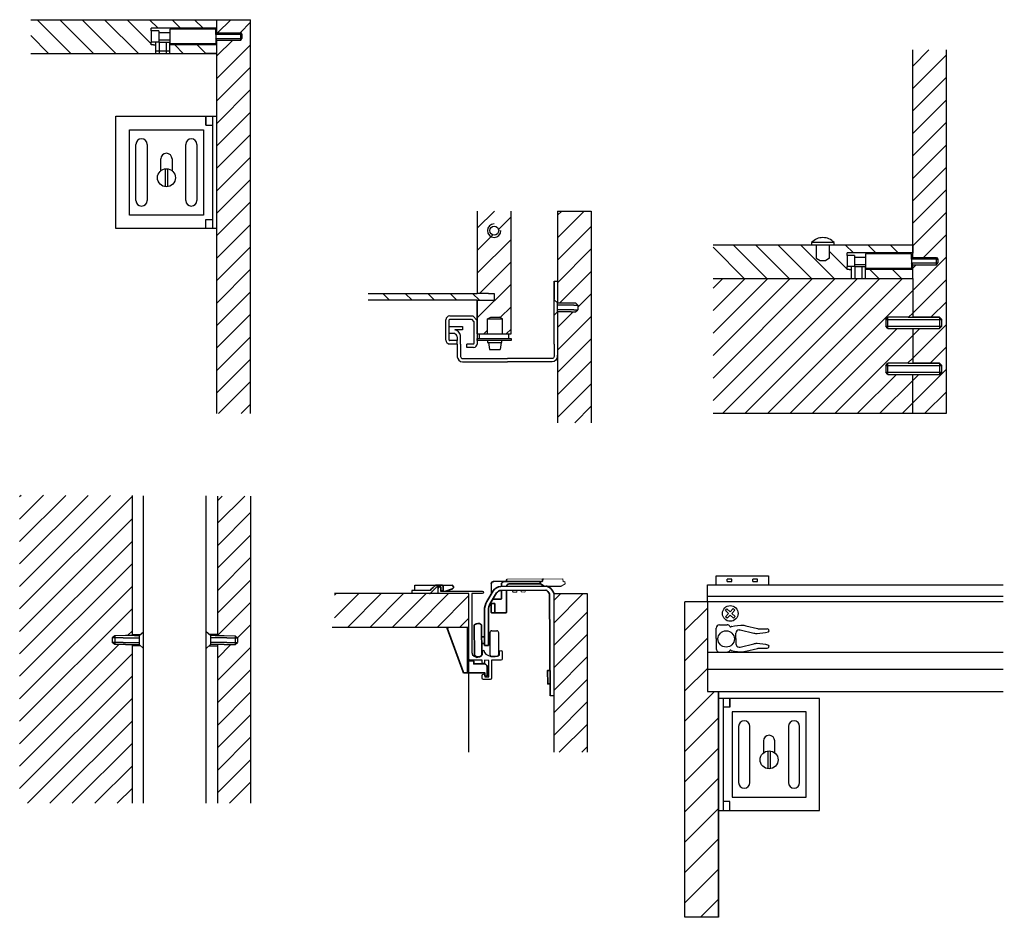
# Model space of a CAD drawing. Header units: millimetres. Extents: x -1335 to 2991, y -7 to 1980.
# Drawn here: x -622.06 to -578.25, y 999.72 to 1039.69 of the extents above; entities that cross this region are included whole.
import ezdxf

# ---------------------------------------------------------------- set-up
doc = ezdxf.new("R2010")
doc.units = ezdxf.units.MM
doc.layers.get('0').update_dxf_attribs({"color": 8})
doc.layers.add('Campiture', color=1, linetype='Continuous')
doc.layers.add('filatura', color=8, linetype='Continuous')

# ---------------------------------------------------------------- blocks, each defined once
blk = doc.blocks.new('vite 4')
for p, q in [((879.174, 414.212), (879.174, 414.908)), ((879.405, 415.138), (879.924, 415.138)), ((882.072, 414.867), (882.638, 414.867)), ((879.174, 414.212), (879.174, 413.517)), ((880.512, 414.488), (880.512, 414.571)), ((880.512, 414.206), (880.512, 414.488)), ((880.512, 414.219), (880.512, 413.937)), ((881.957, 414.537), (882.519, 414.607)), ((882.519, 414.607), (882.727, 414.665)), ((880.512, 413.937), (880.512, 413.854)), ((881.957, 413.888), (882.519, 413.818)), ((882.072, 413.558), (882.638, 413.558)), ((882.519, 413.818), (882.727, 413.76)), ((879.405, 413.287), (879.924, 413.287))]:
    blk.add_line(p, q)
for points in [[(880.213, 415.023, -0.08059), (881.058, 415.103, -0.046169), (881.191, 415.073), (881.98, 414.885, 0.09959), (882.076, 414.867)], [(880.742, 414.801, -0.006174), (880.795, 414.794, -0.006174)], [(880.795, 414.794), (881.721, 414.576, 0.080399), (881.957, 414.537)], [(880.213, 413.402, 0.08059), (881.058, 413.322, 0.046169), (881.191, 413.352), (881.98, 413.54, -0.09959), (882.076, 413.558)], [(880.742, 413.624, 0.006174), (880.795, 413.631, 0.006174)], [(880.795, 413.631), (881.721, 413.849, -0.080399), (881.957, 413.888)]]:
    blk.add_lwpolyline(points, format="xyb")
for points in [[(881.191, 415.073), (881.191, 415.073)], [(881.191, 413.352), (881.191, 413.352)]]:
    blk.add_lwpolyline(points, close=True)
blk.add_circle((879.86, 414.177), 0.554)
for centre, radius, start, end in [((879.439, 414.873), 0.267, 97.5146, 172.4854), ((879.889, 414.873), 0.267, 33.78172, 82.4854), ((880.159, 415.049), 0.0548, 209.73546, 324.36403), ((880.22, 415.003), 0.0212, 108.51663, 139.83014), ((880.777, 414.536), 0.267, 97.5146, 172.4854), ((882.643, 414.748), 0.118, 315.48869, 92.22963), ((879.439, 413.552), 0.267, 187.5146, 262.4854), ((879.889, 413.552), 0.267, 277.5146, 326.21828), ((880.159, 413.376), 0.0548, 35.63597, 150.26454), ((880.22, 413.422), 0.0212, 220.16986, 251.48337), ((880.777, 413.889), 0.267, 187.5146, 262.4854), ((882.643, 413.677), 0.118, 267.77037, 44.51131)]:
    blk.add_arc(centre, radius, start, end)
blk = doc.blocks.new('vite')
for p, q in [((1017.813, 233.765), (1017.623, 233.938)), ((1018.123, 233.815), (1017.758, 233.815)), ((1018.023, 233.765), (1017.813, 233.765)), ((1018.023, 233.765), (1018.423, 233.765)), ((1018.423, 233.765), (1018.91, 233.764)), ((1018.91, 233.764), (1019.019, 233.664)), ((1019.019, 233.664), (1019.019, 233.464)), ((1017.813, 233.365), (1017.623, 233.192)), ((1017.758, 233.315), (1018.123, 233.315)), ((1018.423, 233.365), (1017.813, 233.365)), ((1018.423, 233.365), (1018.91, 233.364)), ((1018.91, 233.364), (1019.019, 233.464))]:
    blk.add_line(p, q)
at = {"layer": 'filatura'}
for p, q in [((1017.813, 233.765), (1017.813, 233.365)), ((1018.532, 233.665), (1017.813, 233.665)), ((1018.532, 233.665), (1019.019, 233.665)), ((1018.91, 233.764), (1018.91, 233.364)), ((1018.532, 233.465), (1017.813, 233.465)), ((1018.532, 233.465), (1019.019, 233.464))]:
    blk.add_line(p, q, dxfattribs=at)

msp = doc.modelspace()

# ---------------------------------------------------------------- hatches: boundary and pattern name
h = msp.add_hatch()
h.set_pattern_fill('ANSI31', color=1, scale=0.3)
h.set_pattern_definition([(45, (-102.2607, 216.2405), (-0.6735192, 0.6735192), [])])
h.paths.add_polyline_path([(-590.928, 1009.773), (-591.428, 1009.773), (-591.428, 1010.773), (-591.428, 1011.523), (-591.428, 1013.773), (-592.428, 1013.773), (-592.428, 999.723), (-590.928, 999.723)])
at = {"layer": 'Campiture'}
h = msp.add_hatch(dxfattribs=at)
h.set_pattern_fill('JIS_WOOD', color=256)
h.set_pattern_definition([(45, (-1390.30334, 618.04336), (-0.5, 0.5), [])])
h.paths.add_polyline_path([(-611.773, 1039.689), (-613.273, 1039.689), (-613.273, 1039.104), (-612.206, 1039.104), (-612.158, 1039.022), (-612.158, 1038.857), (-612.206, 1038.775), (-613.273, 1038.775), (-613.273, 1022.151), (-611.773, 1022.151)])
h = msp.add_hatch(dxfattribs=at)
h.set_pattern_fill('JIS_WOOD', color=256)
h.set_pattern_definition([(45, (-2350.26486, 576.2488), (-0.5, 0.5), [])])
h.paths.add_polyline_path([(-617.04, 1018.498), (-622.059, 1018.518), (-622.059, 1004.799), (-617.04, 1004.799), (-617.04, 1011.864), (-617.34, 1011.864), (-617.827, 1011.862), (-617.937, 1011.962), (-617.937, 1012.164), (-617.936, 1012.164), (-617.827, 1012.262), (-617.34, 1012.264), (-617.04, 1012.264)])
edge = h.paths.add_edge_path()
edge.add_line((-611.773, 1018.476), (-613.247, 1018.482))
edge.add_spline(control_points=[(-613.247, 1018.482), (-613.247, 1016.409), (-613.247, 1014.336), (-613.247, 1012.264)], knot_values=[4.639579, 4.639579, 4.639579, 4.639579, 4.671748, 4.671748, 4.671748, 4.671748], weights=[1, 1, 1, 1], degree=3, periodic=0)
edge.add_line((-613.247, 1012.264), (-612.947, 1012.264))
edge.add_line((-612.947, 1012.264), (-612.46, 1012.262))
edge.add_line((-612.46, 1012.262), (-612.352, 1012.164))
edge.add_line((-612.352, 1012.164), (-612.35, 1012.164))
edge.add_line((-612.35, 1012.164), (-612.35, 1011.962))
edge.add_line((-612.35, 1011.962), (-612.46, 1011.862))
edge.add_line((-612.46, 1011.862), (-612.947, 1011.864))
edge.add_line((-612.947, 1011.864), (-613.247, 1011.864))
edge.add_spline(control_points=[(-613.247, 1011.864), (-613.247, 1009.509), (-613.247, 1007.154), (-613.247, 1004.799)], knot_values=[4.600966, 4.600966, 4.600966, 4.600966, 4.63751, 4.63751, 4.63751, 4.63751], weights=[1, 1, 1, 1], degree=3, periodic=0)
edge.add_line((-613.247, 1004.799), (-611.773, 1004.799))
edge.add_line((-611.773, 1004.799), (-611.773, 1018.476))
h = msp.add_hatch(dxfattribs=at)
h.set_pattern_fill('JIS_WOOD', color=256)
h.set_pattern_definition([(45, (-1527.60576, 592.49), (-0.5, 0.5), [])])
edge = h.paths.add_edge_path()
edge.add_line((-608.035, 1014.136), (-608.035, 1012.634))
edge.add_line((-608.035, 1012.634), (-604.904, 1012.634))
edge.add_line((-604.904, 1012.634), (-602.049, 1012.634))
edge.add_spline(control_points=[(-602.049, 1010.603), (-602.049, 1011.781), (-602.049, 1012.958), (-602.049, 1014.136), (-602.049, 1014.136), (-602.379, 1014.136), (-602.709, 1014.136)], knot_values=[0, 0, 0, 0, 1, 1, 1, 1.5, 1.5, 1.5, 1.5], weights=[1, 1, 1, 1, 1, 1, 1], degree=3, periodic=0)
edge.add_spline(control_points=[(-602.709, 1014.136), (-603.038, 1014.136), (-603.368, 1014.136), (-603.368, 1014.136)], knot_values=[1.5, 1.5, 1.5, 1.5, 2, 2, 2, 2], weights=[1, 1, 1, 1], degree=3, periodic=0)
edge.add_line((-603.363, 1014.136), (-608.035, 1014.136))

# ---------------------------------------------------------------- linework, layer by layer
for p, q in [((-621.564, 1039.689), (-611.773, 1039.689)), ((-613.273, 1039.104), (-613.273, 1039.689)), ((-611.773, 1022.151), (-611.773, 1039.689)), ((-613.273, 1039.309), (-616.195, 1039.309)), ((-616.195, 1039.186), (-616.195, 1039.309)), ((-613.273, 1039.309), (-616.195, 1039.309)), ((-613.321, 1039.268), (-615.373, 1039.268)), ((-615.373, 1039.268), (-615.373, 1038.611)), ((-613.321, 1039.104), (-613.321, 1039.268)), ((-615.866, 1039.186), (-616.195, 1039.186)), ((-616.195, 1039.186), (-616.195, 1038.693)), ((-615.866, 1039.186), (-615.866, 1039.104)), ((-615.373, 1039.104), (-615.866, 1039.104)), ((-615.866, 1039.104), (-615.866, 1038.768)), ((-615.373, 1038.775), (-615.866, 1038.775)), ((-615.866, 1038.768), (-615.866, 1038.693)), ((-613.273, 1039.104), (-613.321, 1039.104)), ((-613.321, 1038.775), (-613.321, 1038.611)), ((-613.321, 1038.775), (-613.273, 1038.775)), ((-613.273, 1039.104), (-612.206, 1039.104)), ((-613.273, 1038.775), (-612.206, 1038.775)), ((-613.273, 1022.151), (-613.273, 1038.775)), ((-612.206, 1039.104), (-612.158, 1039.022)), ((-612.206, 1038.775), (-612.158, 1038.857)), ((-612.158, 1039.022), (-612.158, 1038.857)), ((-615.866, 1038.693), (-616.195, 1038.693)), ((-616.195, 1038.57), (-616.195, 1038.693)), ((-616.098, 1038.57), (-616.195, 1038.57)), ((-616.098, 1038.57), (-616.016, 1038.57)), ((-615.866, 1038.693), (-616.016, 1038.693)), ((-616.016, 1038.693), (-616.016, 1038.189)), ((-615.866, 1038.693), (-615.373, 1038.693)), ((-615.373, 1038.189), (-615.373, 1038.693)), ((-613.321, 1038.611), (-615.373, 1038.611)), ((-613.273, 1038.57), (-615.373, 1038.57)), ((-582.285, 1029.104), (-582.285, 1038.342)), ((-582.285, 1029.668), (-582.285, 1038.342)), ((-580.785, 1022.168), (-580.785, 1038.342)), ((-621.564, 1038.189), (-613.273, 1038.189)), ((-613.273, 1038.189), (-613.773, 1038.189)), ((-617.773, 1030.389), (-617.773, 1035.389)), ((-617.773, 1035.389), (-613.273, 1035.389)), ((-613.773, 1034.989), (-613.773, 1035.389)), ((-613.773, 1035.389), (-613.773, 1034.989)), ((-613.473, 1035.389), (-613.473, 1030.389)), ((-613.773, 1034.989), (-613.473, 1034.989)), ((-616.882, 1031.639), (-616.882, 1034.139)), ((-616.382, 1034.139), (-616.382, 1031.639)), ((-614.664, 1031.639), (-614.664, 1034.139)), ((-614.164, 1034.139), (-614.164, 1031.639)), ((-615.771, 1032.964), (-615.771, 1033.492)), ((-615.271, 1033.492), (-615.271, 1032.964)), ((-615.571, 1033.049), (-615.571, 1032.255)), ((-615.471, 1033.049), (-615.471, 1032.255)), ((-601.675, 1031.166), (-601.675, 1028.498)), ((-600.175, 1025.698), (-600.175, 1031.166)), ((-598.102, 1031.166), (-596.602, 1031.166)), ((-598.102, 1031.166), (-598.102, 1027.075)), ((-596.602, 1031.166), (-596.602, 1021.745)), ((-613.773, 1030.389), (-613.773, 1030.789)), ((-613.773, 1030.389), (-613.773, 1030.789)), ((-613.773, 1030.789), (-613.473, 1030.789)), ((-613.773, 1030.389), (-617.773, 1030.389)), ((-613.473, 1030.389), (-613.773, 1030.389)), ((-613.273, 1030.389), (-613.473, 1030.389)), ((-591.173, 1029.665), (-582.285, 1029.668)), ((-585.785, 1029.768), (-586.785, 1029.768)), ((-586.785, 1029.768), (-586.785, 1029.668)), ((-586.785, 1029.668), (-585.785, 1029.668)), ((-586.585, 1029.668), (-586.585, 1029.068)), ((-586.585, 1029.668), (-586.585, 1029.068)), ((-585.985, 1029.668), (-585.785, 1029.668)), ((-585.985, 1029.068), (-585.985, 1029.668)), ((-585.785, 1029.668), (-585.785, 1029.768)), ((-585.785, 1029.668), (-582.285, 1029.668)), ((-582.285, 1029.104), (-582.285, 1029.668)), ((-582.285, 1029.668), (-582.285, 1029.288)), ((-582.285, 1029.31), (-585.206, 1029.31)), ((-582.285, 1029.31), (-585.206, 1029.31)), ((-585.206, 1029.186), (-585.206, 1029.31)), ((-584.878, 1029.186), (-585.206, 1029.186)), ((-585.206, 1029.186), (-585.206, 1028.694)), ((-584.878, 1029.186), (-584.878, 1029.104)), ((-582.332, 1029.268), (-584.385, 1029.268)), ((-584.385, 1029.268), (-584.385, 1028.612)), ((-582.332, 1029.104), (-582.332, 1029.268)), ((-586.585, 1029.068), (-586.411, 1028.968)), ((-586.411, 1028.968), (-586.158, 1028.968)), ((-585.985, 1029.068), (-586.158, 1028.968)), ((-584.878, 1028.694), (-585.206, 1028.694)), ((-585.206, 1028.571), (-585.206, 1028.694)), ((-584.878, 1028.694), (-585.027, 1028.694)), ((-585.027, 1028.694), (-585.027, 1028.168)), ((-584.385, 1029.104), (-584.878, 1029.104)), ((-584.878, 1029.104), (-584.878, 1028.769)), ((-584.385, 1028.776), (-584.878, 1028.776)), ((-584.878, 1028.769), (-584.878, 1028.694)), ((-584.878, 1028.694), (-584.385, 1028.694)), ((-584.385, 1028.168), (-584.385, 1028.694)), ((-582.285, 1029.104), (-582.332, 1029.104)), ((-582.332, 1028.776), (-582.332, 1028.612)), ((-582.332, 1028.776), (-582.285, 1028.776)), ((-582.285, 1029.104), (-581.217, 1029.104)), ((-582.285, 1028.168), (-582.285, 1028.776)), ((-582.285, 1028.776), (-581.217, 1028.776)), ((-581.217, 1029.104), (-581.17, 1029.022)), ((-581.217, 1028.776), (-581.17, 1028.858)), ((-581.17, 1029.022), (-581.17, 1028.858)), ((-601.675, 1028.498), (-601.675, 1027.498)), ((-585.11, 1028.571), (-585.206, 1028.571)), ((-585.11, 1028.571), (-585.027, 1028.571)), ((-582.332, 1028.612), (-584.385, 1028.612)), ((-582.285, 1028.571), (-584.385, 1028.571)), ((-598.252, 1025.248), (-598.252, 1028.048)), ((-598.252, 1028.048), (-598.102, 1028.048)), ((-598.252, 1028.048), (-598.252, 1027.302)), ((-598.252, 1028.048), (-598.252, 1027.248)), ((-598.102, 1028.048), (-598.102, 1027.075)), ((-591.173, 1028.168), (-582.285, 1028.168)), ((-582.285, 1028.168), (-582.285, 1026.438)), ((-606.538, 1027.498), (-601.675, 1027.498)), ((-601.175, 1027.498), (-601.675, 1027.498)), ((-601.175, 1027.498), (-600.925, 1027.498)), ((-600.925, 1027.498), (-600.925, 1027.198)), ((-601.675, 1027.198), (-606.538, 1027.198)), ((-601.675, 1027.198), (-601.675, 1026.598)), ((-601.675, 1025.698), (-601.675, 1027.198)), ((-601.675, 1027.198), (-600.925, 1027.198)), ((-600.925, 1027.198), (-600.925, 1027.198)), ((-598.102, 1027.075), (-598.252, 1027.211)), ((-598.102, 1027.075), (-597.302, 1027.075)), ((-597.302, 1027.075), (-597.192, 1026.975)), ((-597.192, 1026.975), (-597.192, 1026.775)), ((-602.907, 1026.498), (-601.875, 1026.498)), ((-601.875, 1026.498), (-601.675, 1026.298)), ((-601.675, 1026.598), (-601.675, 1026.398)), ((-598.102, 1026.675), (-598.252, 1026.538)), ((-597.492, 1026.675), (-598.102, 1026.675)), ((-598.102, 1026.675), (-598.102, 1021.745)), ((-598.102, 1026.675), (-598.102, 1024.748)), ((-597.492, 1026.675), (-597.302, 1026.675)), ((-597.302, 1026.675), (-597.192, 1026.775)), ((-603.075, 1025.413), (-603.075, 1026.33)), ((-602.925, 1025.425), (-602.925, 1026.321)), ((-602.898, 1026.348), (-601.937, 1026.348)), ((-601.937, 1026.348), (-601.825, 1026.236)), ((-601.825, 1026.236), (-601.825, 1025.275)), ((-601.675, 1026.398), (-601.675, 1026.198)), ((-601.675, 1026.298), (-601.675, 1025.266)), ((-601.675, 1026.198), (-601.675, 1025.698)), ((-601.215, 1026.363), (-601.071, 1026.446)), ((-601.215, 1025.698), (-601.215, 1026.363)), ((-601.215, 1026.363), (-600.55, 1026.363)), ((-601.071, 1026.446), (-600.694, 1026.446)), ((-600.55, 1026.363), (-600.694, 1026.446)), ((-600.55, 1025.698), (-600.55, 1026.363)), ((-583.485, 1026.338), (-583.385, 1026.438)), ((-583.485, 1026.338), (-583.485, 1026.038)), ((-582.485, 1026.438), (-583.385, 1026.438)), ((-582.485, 1026.438), (-581.085, 1026.438)), ((-581.085, 1026.438), (-582.285, 1026.438)), ((-581.085, 1026.438), (-580.985, 1026.338)), ((-580.985, 1026.038), (-580.985, 1026.338)), ((-602.925, 1026.024), (-602.34, 1026.024)), ((-602.726, 1025.724), (-602.925, 1025.724)), ((-602.34, 1025.874), (-602.68, 1025.874)), ((-602.425, 1025.248), (-602.425, 1025.624)), ((-602.34, 1026.024), (-602.34, 1025.874)), ((-601.675, 1025.698), (-600.175, 1025.698)), ((-601.575, 1025.498), (-601.575, 1025.698)), ((-600.275, 1025.498), (-600.275, 1025.698)), ((-583.385, 1025.938), (-583.485, 1026.038)), ((-583.385, 1025.938), (-581.085, 1025.938)), ((-582.285, 1025.938), (-582.285, 1024.398)), ((-581.085, 1025.938), (-580.985, 1026.038)), ((-602.575, 1025.248), (-602.925, 1025.248)), ((-602.575, 1025.398), (-602.898, 1025.398)), ((-602.575, 1025.573), (-602.575, 1025.398)), ((-602.575, 1025.248), (-602.575, 1025.398)), ((-602.148, 1025.098), (-602.148, 1025.248)), ((-601.851, 1025.248), (-602.148, 1025.248)), ((-601.675, 1025.398), (-601.675, 1025.498)), ((-601.675, 1025.498), (-600.175, 1025.498)), ((-600.175, 1025.398), (-601.675, 1025.398)), ((-601.215, 1025.398), (-601.215, 1025.318)), ((-601.215, 1025.318), (-600.578, 1025.318)), ((-601.175, 1025.318), (-601.135, 1025)), ((-600.617, 1025.318), (-600.657, 1025)), ((-600.578, 1025.318), (-600.578, 1025.398)), ((-600.175, 1025.498), (-600.175, 1025.398)), ((-601.84, 1025.098), (-602.148, 1025.098)), ((-601.135, 1025), (-600.657, 1025)), ((-583.485, 1024.298), (-583.385, 1024.398)), ((-582.485, 1024.398), (-583.385, 1024.398)), ((-582.485, 1024.398), (-581.085, 1024.398)), ((-581.085, 1024.398), (-582.285, 1024.398)), ((-581.085, 1024.398), (-580.985, 1024.298)), ((-583.485, 1024.298), (-583.485, 1023.998)), ((-583.385, 1023.898), (-583.485, 1023.998)), ((-583.385, 1023.898), (-581.085, 1023.898)), ((-582.285, 1022.168), (-582.285, 1023.898)), ((-581.085, 1023.898), (-580.985, 1023.998)), ((-580.985, 1023.998), (-580.985, 1024.298)), ((-591.173, 1022.168), (-580.785, 1022.168)), ((-617.04, 1012.264), (-617.04, 1018.498)), ((-616.54, 1004.799), (-616.54, 1018.496)), ((-613.747, 1004.799), (-613.747, 1018.484)), ((-613.247, 1018.476), (-613.247, 1012.264)), ((-611.773, 1018.476), (-611.773, 1004.799)), ((-600.487, 1014.67), (-600.95, 1014.67)), ((-598.862, 1014.671), (-598.802, 1014.672)), ((-591.044, 1014.523), (-591.044, 1014.923)), ((-591.044, 1014.923), (-588.702, 1014.923)), ((-590.344, 1014.773), (-590.544, 1014.773)), ((-590.544, 1014.673), (-590.544, 1014.773)), ((-590.544, 1014.673), (-590.344, 1014.673)), ((-590.344, 1014.673), (-590.344, 1014.773)), ((-589.202, 1014.773), (-589.402, 1014.773)), ((-589.402, 1014.673), (-589.402, 1014.773)), ((-589.402, 1014.673), (-589.202, 1014.673)), ((-589.202, 1014.673), (-589.202, 1014.773)), ((-588.702, 1014.923), (-588.702, 1014.523)), ((-603.782, 1014.28), (-604.591, 1014.28)), ((-604.591, 1014.28), (-604.591, 1014.136)), ((-604.464, 1014.28), (-604.464, 1014.506)), ((-604.464, 1014.506), (-603.528, 1014.506)), ((-603.424, 1014.379), (-603.424, 1014.362)), ((-603.312, 1014.379), (-603.312, 1014.248)), ((-603.246, 1014.506), (-602.811, 1014.506)), ((-601.063, 1014.571), (-601.063, 1014.107)), ((-598.616, 1014.47), (-597.941, 1014.47)), ((-591.428, 1013.773), (-591.428, 1014.523)), ((-591.428, 1014.523), (-578.248, 1014.523)), ((-603.368, 1014.136), (-608.035, 1014.136)), ((-598.256, 1014.136), (-596.782, 1014.136)), ((-598.256, 1007.07), (-598.256, 1014.136)), ((-596.782, 1014.136), (-596.782, 1007.07)), ((-591.428, 1014.023), (-578.248, 1014.023)), ((-601.063, 1013.68), (-601.063, 1013.758)), ((-592.428, 999.723), (-592.428, 1013.773)), ((-578.248, 1013.773), (-592.428, 1013.773)), ((-591.428, 1013.773), (-591.428, 1011.523)), ((-590.625, 1013.389), (-590.556, 1013.461)), ((-590.481, 1013.25), (-590.625, 1013.389)), ((-590.556, 1013.461), (-590.412, 1013.322)), ((-590.412, 1013.322), (-590.273, 1013.466)), ((-590.201, 1013.396), (-590.34, 1013.253)), ((-590.273, 1013.466), (-590.201, 1013.396)), ((-590.62, 1013.106), (-590.481, 1013.25)), ((-590.549, 1013.037), (-590.62, 1013.106)), ((-590.41, 1013.181), (-590.549, 1013.037)), ((-590.266, 1013.042), (-590.41, 1013.181)), ((-590.34, 1013.253), (-590.196, 1013.113)), ((-590.196, 1013.113), (-590.266, 1013.042)), ((-602.049, 1012.634), (-608.136, 1012.634)), ((-601.035, 1012.48), (-600.809, 1012.48)), ((-601.119, 1012.396), (-601.119, 1011.423)), ((-600.719, 1011.441), (-600.719, 1012.39)), ((-617.04, 1004.799), (-617.04, 1011.864)), ((-613.247, 1011.864), (-613.247, 1004.799)), ((-601.044, 1011.348), (-600.811, 1011.348)), ((-591.428, 1011.523), (-578.248, 1011.523)), ((-591.428, 1011.523), (-591.428, 1010.773)), ((-591.428, 1010.773), (-578.248, 1010.773)), ((-591.428, 1010.773), (-591.428, 1009.773)), ((-602.049, 1007.07), (-602.049, 1010.603)), ((-598.256, 1009.586), (-598.436, 1009.586)), ((-591.428, 1009.773), (-578.248, 1009.773)), ((-590.928, 999.723), (-590.928, 1009.773)), ((-590.928, 1009.773), (-590.928, 999.723)), ((-586.428, 1009.473), (-590.928, 1009.473)), ((-590.728, 1009.473), (-590.728, 1004.473)), ((-590.428, 1009.073), (-590.428, 1009.473)), ((-590.428, 1009.473), (-590.428, 1009.073)), ((-586.428, 1004.473), (-586.428, 1009.473)), ((-590.428, 1009.073), (-590.728, 1009.073)), ((-590.037, 1008.223), (-590.037, 1005.723)), ((-589.537, 1005.723), (-589.537, 1008.223)), ((-587.819, 1008.223), (-587.819, 1005.723)), ((-587.319, 1005.723), (-587.319, 1008.223)), ((-588.931, 1007.576), (-588.931, 1007.048)), ((-588.431, 1007.048), (-588.431, 1007.576)), ((-588.731, 1007.133), (-588.731, 1006.339)), ((-588.631, 1007.133), (-588.631, 1006.339)), ((-590.428, 1004.873), (-590.728, 1004.873)), ((-590.428, 1004.473), (-590.428, 1004.873)), ((-590.428, 1004.473), (-590.428, 1004.873)), ((-590.928, 1004.473), (-590.728, 1004.473)), ((-590.728, 1004.473), (-590.428, 1004.473)), ((-590.428, 1004.473), (-586.428, 1004.473)), ((-590.928, 999.723), (-592.428, 999.723))]:
    msp.add_line(p, q)
at = {"color": 175, "linetype": 'Continuous'}
for p, q in [((-582.471, 1026.438), (-582.285, 1026.624)), ((-582.511, 1024.398), (-582.285, 1024.624))]:
    msp.add_line(p, q, dxfattribs=at)
at = {"lineweight": 0}
for p, q in [((-600.12, 1014.28), (-600.085, 1014.2)), ((-599.921, 1014.203), (-599.92, 1014.282)), ((-599.717, 1014.209), (-599.719, 1014.283)), ((-599.519, 1014.285), (-599.554, 1014.207)), ((-600.085, 1014.2), (-599.921, 1014.203)), ((-599.554, 1014.207), (-599.717, 1014.209))]:
    msp.add_line(p, q, dxfattribs=at)
at = {"lineweight": 25}
for p, q in [((-601.925, 1014.136), (-601.925, 1011.519)), ((-602.131, 1012.634), (-602.131, 1010.603)), ((-601.158, 1011.165), (-601.35, 1011.167))]:
    msp.add_line(p, q, dxfattribs=at)
for points in [[(-613.873, 1030.989), (-617.173, 1030.989), (-617.173, 1034.789), (-613.873, 1034.789)], [(-590.328, 1005.073), (-587.028, 1005.073), (-587.028, 1008.873), (-590.328, 1008.873)]]:
    msp.add_lwpolyline(points, close=True)
for points in [[(-602.575, 1025.248), (-602.575, 1024.748), (-602.575, 1024.684, 0.346599), (-602.338, 1024.448), (-600.338, 1024.448)], [(-602.425, 1025.248), (-602.425, 1024.748), (-602.425, 1024.695, 0.313791), (-602.328, 1024.598), (-600.338, 1024.598)], [(-598.252, 1025.248), (-598.252, 1024.748), (-598.252, 1024.695, -0.313791), (-598.349, 1024.598), (-600.338, 1024.598)], [(-598.102, 1024.684), (-598.102, 1024.748), (-598.102, 1024.684, -0.346599), (-598.338, 1024.448), (-600.338, 1024.448)]]:
    msp.add_lwpolyline(points, format="xyb")
at = {"lineweight": 35}
for points in [[(-599.102, 1014.671), (-600.487, 1014.67)], [(-600.375, 1014.745), (-600.375, 1014.707)], [(-598.862, 1014.671), (-599.102, 1014.671)], [(-598.765, 1014.746), (-598.765, 1014.709)], [(-600.6, 1014.557), (-600.599, 1014.457)], [(-600.599, 1014.277), (-600.599, 1013.921)], [(-600.373, 1013.299), (-600.38, 1014.279)], [(-600.262, 1014.569), (-599.102, 1014.57)], [(-599.102, 1014.57), (-598.86, 1014.57)], [(-598.877, 1014.656), (-598.877, 1014.602)], [(-598.86, 1014.57), (-598.705, 1014.47)], [(-600.636, 1013.883), (-600.988, 1013.883)], [(-601.063, 1013.68), (-601.063, 1013.298)], [(-601.04, 1013.695), (-600.913, 1013.696)], [(-600.898, 1013.681), (-600.898, 1013.299)], [(-601.048, 1013.283), (-600.883, 1013.284)], [(-600.883, 1013.284), (-600.852, 1013.284)], [(-600.852, 1013.284), (-600.449, 1013.284)], [(-600.456, 1013.284), (-600.411, 1013.284)], [(-600.411, 1013.284), (-600.388, 1013.284)], [(-601.363, 1012.209), (-601.474, 1012.208)], [(-601.472, 1011.921), (-601.359, 1011.921)], [(-598.457, 1010.717), (-598.545, 1010.716), (-598.541, 1010.118), (-598.453, 1010.119)]]:
    msp.add_lwpolyline(points, dxfattribs=at)
for centre, radius in [((-615.521, 1032.652), 0.4), ((-600.924, 1030.297), 0.2), ((-590.41, 1013.253), 0.35), ((-588.681, 1006.736), 0.4)]:
    msp.add_circle(centre, radius)
for centre, radius, start, end in [((-616.632, 1034.139), 0.25, 0, 180), ((-614.414, 1034.139), 0.25, 0, 180), ((-615.521, 1033.492), 0.25, 0, 180), ((-616.632, 1031.639), 0.25, 180, 0), ((-614.414, 1031.639), 0.25, 180, 0), ((-586.285, 1029.307), 0.68, 42.6448, 137.3552), ((-602.891, 1026.314), 0.185, 95.0146, 174.9854), ((-602.891, 1026.314), 0.0346, 101.6025, 168.3975), ((-602.75, 1025.549), 0.177, 7.9648, 82.0352), ((-602.702, 1025.597), 0.279, 5.7298, 85.341), ((-602.891, 1025.429), 0.184, 184.9661, 259.5418), ((-602.891, 1025.432), 0.0346, 191.6025, 258.3975), ((-601.859, 1025.282), 0.0346, 283.1476, 348.3975), ((-601.859, 1025.282), 0.185, 275.6801, 354.9854), ((-601.041, 1013.672), 0.0232, 86.344, 160.6601), ((-601.027, 1012.388), 0.0923, 95.0052, 174.9948), ((-600.814, 1012.385), 0.0955, 2.7781, 87.2219), ((-601.031, 1011.435), 0.0882, 188.3368, 261.6632), ((-600.815, 1011.445), 0.0964, 272.1521, 357.8479), ((-589.787, 1008.223), 0.25, 0, 180), ((-587.569, 1008.223), 0.25, 0, 180), ((-588.681, 1007.576), 0.25, 0, 180), ((-589.787, 1005.723), 0.25, 180, 0), ((-587.569, 1005.723), 0.25, 180, 0)]:
    msp.add_arc(centre, radius, start, end)
for points in [[(-600.95, 1014.67), (-601.007, 1014.67), (-601.055, 1014.627), (-601.063, 1014.571)], [(-600.487, 1014.67), (-600.549, 1014.669), (-600.6, 1014.619), (-600.6, 1014.557)], [(-600.412, 1014.67), (-600.392, 1014.67), (-600.375, 1014.686), (-600.375, 1014.707)], [(-600.342, 1014.785), (-600.358, 1014.782), (-600.375, 1014.765), (-600.375, 1014.744)], [(-598.862, 1014.671), (-598.871, 1014.671), (-598.877, 1014.665), (-598.877, 1014.656)], [(-598.802, 1014.672), (-598.782, 1014.672), (-598.765, 1014.688), (-598.765, 1014.709)], [(-598.731, 1014.789), (-598.75, 1014.782), (-598.765, 1014.766), (-598.765, 1014.746)], [(-603.566, 1014.491), (-603.566, 1014.491), (-603.709, 1014.351), (-603.782, 1014.28)], [(-603.761, 1014.151), (-603.761, 1014.151), (-603.477, 1014.435), (-603.477, 1014.435)], [(-603.528, 1014.506), (-603.542, 1014.506), (-603.556, 1014.5), (-603.566, 1014.491)], [(-603.246, 1014.506), (-603.246, 1014.506), (-603.528, 1014.506), (-603.528, 1014.506)], [(-603.477, 1014.435), (-603.477, 1014.435), (-603.299, 1014.435), (-603.299, 1014.435)], [(-603.299, 1014.435), (-603.299, 1014.435), (-603.299, 1014.277), (-603.299, 1014.277)], [(-603.193, 1014.453), (-603.193, 1014.482), (-603.216, 1014.506), (-603.246, 1014.506)], [(-603.193, 1014.277), (-603.193, 1014.277), (-603.193, 1014.453), (-603.193, 1014.453)], [(-602.784, 1014.356), (-602.784, 1014.356), (-603.084, 1014.248), (-603.084, 1014.248)], [(-602.811, 1014.506), (-602.794, 1014.501), (-602.776, 1014.494), (-602.76, 1014.486)], [(-602.743, 1014.391), (-602.757, 1014.37), (-602.784, 1014.356), (-602.784, 1014.356)], [(-602.76, 1014.486), (-602.719, 1014.465), (-602.736, 1014.402), (-602.743, 1014.391)], [(-600.973, 1014.258), (-600.973, 1014.258), (-601.259, 1013.781), (-601.259, 1013.781)], [(-600.625, 1014.457), (-600.756, 1014.456), (-600.905, 1014.37), (-600.973, 1014.258)], [(-600.819, 1014.165), (-600.784, 1014.223), (-600.691, 1014.277), (-600.623, 1014.277)], [(-598.631, 1014.47), (-598.631, 1014.47), (-600.625, 1014.457), (-600.625, 1014.457)], [(-600.623, 1014.277), (-600.623, 1014.277), (-598.63, 1014.291), (-598.63, 1014.291)], [(-598.877, 1014.602), (-598.878, 1014.59), (-598.87, 1014.576), (-598.86, 1014.57)], [(-598.256, 1014.131), (-598.289, 1014.282), (-598.481, 1014.471), (-598.631, 1014.47)], [(-598.63, 1014.291), (-598.582, 1014.291), (-598.468, 1014.179), (-598.467, 1014.13)], [(-603.798, 1014.136), (-603.784, 1014.136), (-603.771, 1014.141), (-603.761, 1014.151)], [(-601.105, 1013.689), (-601.105, 1013.689), (-600.819, 1014.165), (-600.819, 1014.165)], [(-600.636, 1013.883), (-600.635, 1013.883), (-600.633, 1013.883), (-600.631, 1013.883)], [(-600.609, 1013.894), (-600.603, 1013.9), (-600.598, 1013.912), (-600.599, 1013.921)], [(-598.467, 1014.13), (-598.467, 1014.13), (-598.436, 1009.586), (-598.436, 1009.586)], [(-601.259, 1013.781), (-601.318, 1013.683), (-601.363, 1013.516), (-601.362, 1013.401)], [(-601.362, 1013.401), (-601.362, 1013.401), (-601.352, 1011.821), (-601.352, 1011.821)], [(-601.183, 1013.402), (-601.184, 1013.484), (-601.147, 1013.618), (-601.105, 1013.689)], [(-601.172, 1011.822), (-601.172, 1011.822), (-601.183, 1013.402), (-601.183, 1013.402)], [(-600.898, 1013.681), (-600.898, 1013.689), (-600.905, 1013.696), (-600.913, 1013.696)], [(-601.063, 1013.298), (-601.063, 1013.29), (-601.056, 1013.283), (-601.048, 1013.283)], [(-600.898, 1013.299), (-600.898, 1013.29), (-600.891, 1013.284), (-600.883, 1013.284)], [(-600.388, 1013.284), (-600.38, 1013.284), (-600.373, 1013.291), (-600.373, 1013.299)], [(-601.352, 1011.821), (-601.352, 1011.821), (-601.172, 1011.822), (-601.172, 1011.822)]]:
    msp.add_open_spline(points, degree=3, dxfattribs=at)
at = {"lineweight": 0}
for points in [[(-597.862, 1014.791), (-597.862, 1014.791), (-600.342, 1014.785), (-600.342, 1014.785)], [(-597.857, 1014.667), (-597.857, 1014.667), (-597.862, 1014.791), (-597.862, 1014.791)], [(-597.773, 1014.673), (-597.773, 1014.673), (-597.857, 1014.667), (-597.857, 1014.667)], [(-597.767, 1014.578), (-597.767, 1014.578), (-597.773, 1014.673), (-597.773, 1014.673)], [(-597.941, 1014.47), (-597.941, 1014.47), (-597.767, 1014.578), (-597.767, 1014.578)]]:
    msp.add_open_spline(points, degree=3, dxfattribs=at)
at = {"lineweight": 25}
for points, knots in [([(-603.424, 1014.379), (-603.424, 1014.41), (-603.399, 1014.435), (-603.368, 1014.435), (-603.337, 1014.435), (-603.312, 1014.41), (-603.312, 1014.379)], [3, 3, 3, 3, 4, 4, 4, 5, 5, 5, 5]), ([(-601.457, 1014.248), (-601.426, 1014.248), (-601.401, 1014.223), (-601.401, 1014.192), (-601.401, 1014.161), (-601.426, 1014.136), (-601.457, 1014.136)], [7, 7, 7, 7, 8, 8, 8, 9, 9, 9, 9]), ([(-602.049, 1010.603), (-602.049, 1011.781), (-602.049, 1012.958), (-602.049, 1014.136), (-602.049, 1014.136), (-603.368, 1014.136), (-603.368, 1014.136)], [0, 0, 0, 0, 1, 1, 1, 2, 2, 2, 2]), ([(-601.35, 1011.52), (-601.35, 1011.52), (-601.35, 1011.547), (-601.35, 1011.547), (-601.35, 1011.578), (-601.375, 1011.603), (-601.406, 1011.603), (-601.437, 1011.603), (-601.462, 1011.578), (-601.462, 1011.547), (-601.462, 1011.547), (-601.462, 1011.411), (-601.462, 1011.411)], [0, 0, 0, 0, 1, 1, 1, 2, 2, 2, 3, 3, 3, 4, 4, 4, 4]), ([(-600.686, 1011.413), (-600.686, 1011.413), (-600.686, 1011.543), (-600.686, 1011.543), (-600.686, 1011.574), (-600.661, 1011.599), (-600.63, 1011.599), (-600.599, 1011.599), (-600.574, 1011.574), (-600.574, 1011.543), (-600.574, 1011.543), (-600.574, 1011.223), (-600.574, 1011.223), (-600.574, 1011.192), (-600.599, 1011.167), (-600.63, 1011.167), (-600.63, 1011.167), (-601.045, 1011.167), (-601.045, 1011.167)], [0, 0, 0, 0, 1, 1, 1, 2, 2, 2, 3, 3, 3, 4, 4, 4, 5, 5, 5, 6, 6, 6, 6]), ([(-601.925, 1011.519), (-601.945, 1011.36), (-601.693, 1011.296), (-601.693, 1011.296), (-601.693, 1011.296), (-601.461, 1011.323), (-601.462, 1011.411)], [0, 0, 0, 0, 1, 1, 1, 2, 2, 2, 2]), ([(-601.35, 1011.167), (-601.35, 1011.167), (-601.35, 1011.073), (-601.35, 1011.073), (-601.35, 1011.042), (-601.376, 1011.017), (-601.407, 1011.017), (-601.438, 1011.017), (-601.463, 1011.042), (-601.463, 1011.073), (-601.463, 1011.073), (-601.463, 1011.166), (-601.463, 1011.166)], [0, 0, 0, 0, 1, 1, 1, 2, 2, 2, 3, 3, 3, 4, 4, 4, 4]), ([(-601.045, 1011.167), (-601.045, 1011.167), (-601.045, 1010.369), (-601.045, 1010.369), (-601.045, 1010.338), (-601.07, 1010.313), (-601.101, 1010.313), (-601.101, 1010.313), (-601.404, 1010.313), (-601.404, 1010.313), (-601.435, 1010.313), (-601.46, 1010.338), (-601.46, 1010.369), (-601.46, 1010.369), (-601.46, 1010.494), (-601.46, 1010.494), (-601.46, 1010.525), (-601.435, 1010.55), (-601.404, 1010.55), (-601.373, 1010.55), (-601.347, 1010.525), (-601.347, 1010.494), (-601.347, 1010.494), (-601.347, 1010.425), (-601.347, 1010.425), (-601.347, 1010.425), (-601.158, 1010.425), (-601.158, 1010.425), (-601.158, 1010.425), (-601.158, 1011.165), (-601.158, 1011.165)], [0, 0, 0, 0, 1, 1, 1, 2, 2, 2, 3, 3, 3, 4, 4, 4, 5, 5, 5, 6, 6, 6, 7, 7, 7, 8, 8, 8, 9, 9, 9, 10, 10, 10, 10])]:
    msp.add_open_spline(points, degree=3, knots=knots, dxfattribs=at)
for points in [[(-603.424, 1014.192), (-603.424, 1014.192), (-603.424, 1014.362), (-603.424, 1014.362)], [(-603.312, 1014.248), (-603.312, 1014.248), (-601.457, 1014.248), (-601.457, 1014.248)], [(-603.368, 1014.136), (-603.399, 1014.136), (-603.424, 1014.161), (-603.424, 1014.192)], [(-601.457, 1014.136), (-601.457, 1014.136), (-601.925, 1014.136), (-601.925, 1014.136)], [(-601.981, 1011.167), (-602.012, 1011.167), (-602.038, 1011.192), (-602.049, 1011.219)], [(-601.463, 1011.166), (-601.463, 1011.166), (-601.981, 1011.167), (-601.981, 1011.167)], [(-601.35, 1011.52), (-601.327, 1011.414), (-601.07, 1011.336), (-601.07, 1011.336)], [(-601.07, 1011.336), (-601.07, 1011.336), (-600.684, 1011.323), (-600.686, 1011.413)]]:
    msp.add_open_spline(points, degree=3, dxfattribs=at)
at = {"lineweight": 35}
for points, knots in [([(-603.299, 1014.277), (-603.299, 1014.248), (-603.275, 1014.259), (-603.246, 1014.259), (-603.216, 1014.259), (-603.193, 1014.248), (-603.193, 1014.277)], [5, 5, 5, 5, 6, 6, 6, 7, 7, 7, 7]), ([(-600.262, 1014.569), (-600.325, 1014.569), (-600.367, 1014.533), (-600.366, 1014.458), (-600.366, 1014.458), (-600.366, 1014.458), (-600.366, 1014.458)], [0, 0, 0, 0, 1, 1, 1, 2, 2, 2, 2]), ([(-600.609, 1013.894), (-600.61, 1013.894), (-600.611, 1013.893), (-600.611, 1013.893), (-600.614, 1013.89), (-600.617, 1013.888), (-600.621, 1013.886), (-600.624, 1013.885), (-600.628, 1013.884), (-600.631, 1013.883)], [0, 0, 0, 0, 1, 1, 1, 2, 2, 2, 3, 3, 3, 3]), ([(-601.337, 1010.577), (-601.337, 1010.577), (-601.337, 1010.603), (-601.337, 1010.603), (-601.337, 1010.603), (-602.246, 1010.603), (-602.246, 1010.603), (-602.272, 1010.603), (-602.3, 1010.623), (-602.308, 1010.646), (-602.308, 1010.646), (-603.016, 1012.591), (-603.016, 1012.591), (-603.025, 1012.615), (-603.013, 1012.634), (-602.99, 1012.634), (-602.99, 1012.634), (-602.947, 1012.634), (-602.947, 1012.634)], [0, 0, 0, 0, 1, 1, 1, 2, 2, 2, 3, 3, 3, 4, 4, 4, 5, 5, 5, 6, 6, 6, 6]), ([(-601.482, 1012.719), (-601.483, 1012.763), (-601.556, 1012.806), (-601.646, 1012.805), (-601.736, 1012.805), (-601.809, 1012.761), (-601.809, 1012.717), (-601.809, 1012.717), (-601.799, 1011.406), (-601.799, 1011.406), (-601.799, 1011.362), (-601.726, 1011.319), (-601.636, 1011.32), (-601.546, 1011.32), (-601.473, 1011.364), (-601.473, 1011.408), (-601.473, 1011.408), (-601.482, 1012.719), (-601.482, 1012.719)], [0, 0, 0, 0, 1, 1, 1, 2, 2, 2, 3, 3, 3, 4, 4, 4, 5, 5, 5, 6, 6, 6, 6]), ([(-602.047, 1011.148), (-602.047, 1011.148), (-601.861, 1011.148), (-601.861, 1011.148), (-601.848, 1011.148), (-601.838, 1011.138), (-601.838, 1011.125), (-601.838, 1011.125), (-601.838, 1011.025), (-601.838, 1011.025), (-601.838, 1011.012), (-601.827, 1011.002), (-601.814, 1011.002), (-601.814, 1011.002), (-601.597, 1011.002), (-601.597, 1011.002)], [0, 0, 0, 0, 1, 1, 1, 2, 2, 2, 3, 3, 3, 4, 4, 4, 5, 5, 5, 5]), ([(-601.597, 1011.002), (-601.597, 1011.002), (-601.357, 1011.002), (-601.357, 1011.002), (-601.294, 1011.002), (-601.242, 1010.95), (-601.242, 1010.886), (-601.242, 1010.886), (-601.242, 1010.48), (-601.242, 1010.48)], [0, 0, 0, 0, 1, 1, 1, 2, 2, 2, 3, 3, 3, 3]), ([(-601.242, 1010.48), (-601.241, 1010.464), (-601.252, 1010.453), (-601.265, 1010.453), (-601.265, 1010.453), (-601.314, 1010.454), (-601.314, 1010.454), (-601.326, 1010.454), (-601.337, 1010.464), (-601.337, 1010.477), (-601.337, 1010.477), (-601.337, 1010.577), (-601.337, 1010.577)], [0, 0, 0, 0, 1, 1, 1, 2, 2, 2, 3, 3, 3, 4, 4, 4, 4])]:
    msp.add_open_spline(points, degree=3, knots=knots, dxfattribs=at)
at = {"layer": 'Campiture', "linetype": 'Continuous'}
for p, q in [((-619.773, 1038.189), (-621.273, 1039.689)), ((-618.773, 1038.189), (-620.273, 1039.689)), ((-617.773, 1038.189), (-619.273, 1039.689)), ((-616.773, 1038.189), (-618.273, 1039.689)), ((-616.195, 1038.61), (-617.273, 1039.689)), ((-615.893, 1039.309), (-616.273, 1039.689)), ((-614.893, 1039.309), (-615.273, 1039.689)), ((-613.893, 1039.309), (-614.273, 1039.689)), ((-620.773, 1038.189), (-621.564, 1038.98)), ((-614.773, 1038.189), (-615.154, 1038.57)), ((-613.773, 1038.189), (-614.154, 1038.57)), ((-582.285, 1037.624), (-581.562, 1038.347)), ((-582.285, 1036.624), (-580.785, 1038.124)), ((-582.285, 1035.624), (-580.785, 1037.124)), ((-582.285, 1034.624), (-580.785, 1036.124)), ((-582.285, 1033.624), (-580.785, 1035.124)), ((-582.285, 1032.624), (-580.785, 1034.124)), ((-582.285, 1031.624), (-580.785, 1033.124)), ((-582.285, 1030.624), (-580.785, 1032.124)), ((-601.675, 1030.407), (-600.916, 1031.166)), ((-600.732, 1030.35), (-600.175, 1030.907)), ((-598.102, 1030.98), (-597.916, 1031.166)), ((-598.102, 1029.98), (-596.916, 1031.166)), ((-582.285, 1029.624), (-580.785, 1031.124)), ((-598.102, 1028.98), (-596.602, 1030.48)), ((-601.675, 1029.407), (-600.978, 1030.104)), ((-581.804, 1029.104), (-580.785, 1030.124)), ((-601.675, 1028.407), (-600.175, 1029.907)), ((-588.785, 1028.168), (-590.285, 1029.668)), ((-587.785, 1028.168), (-589.285, 1029.668)), ((-586.785, 1028.168), (-588.285, 1029.668)), ((-585.785, 1028.168), (-587.285, 1029.668)), ((-584.927, 1029.31), (-585.285, 1029.668)), ((-583.927, 1029.31), (-584.285, 1029.668)), ((-582.927, 1029.31), (-583.285, 1029.668)), ((-598.102, 1027.98), (-596.602, 1029.48)), ((-589.785, 1028.168), (-591.173, 1029.556)), ((-585.206, 1028.588), (-585.985, 1029.368)), ((-582.285, 1027.624), (-580.785, 1029.124)), ((-601.584, 1027.498), (-600.175, 1028.907)), ((-582.285, 1028.624), (-582.133, 1028.776)), ((-598.007, 1027.075), (-596.602, 1028.48)), ((-583.785, 1028.168), (-584.188, 1028.571)), ((-582.785, 1028.168), (-583.188, 1028.571)), ((-601.675, 1026.407), (-600.175, 1027.907)), ((-591.173, 1027.735), (-590.741, 1028.168)), ((-591.173, 1026.735), (-589.741, 1028.168)), ((-591.173, 1025.735), (-588.741, 1028.168)), ((-591.173, 1024.735), (-587.741, 1028.168)), ((-591.173, 1023.735), (-586.741, 1028.168)), ((-591.173, 1022.735), (-585.741, 1028.168)), ((-590.741, 1022.168), (-584.741, 1028.168)), ((-589.741, 1022.168), (-583.741, 1028.168)), ((-588.741, 1022.168), (-582.741, 1028.168)), ((-582.285, 1026.624), (-580.785, 1028.124)), ((-605.884, 1027.498), (-605.584, 1027.198)), ((-604.884, 1027.498), (-604.584, 1027.198)), ((-603.884, 1027.498), (-603.584, 1027.198)), ((-602.884, 1027.498), (-602.584, 1027.198)), ((-601.884, 1027.498), (-601.584, 1027.198)), ((-597.192, 1026.89), (-596.602, 1027.48)), ((-587.741, 1022.168), (-582.285, 1027.624)), ((-581.471, 1026.438), (-580.785, 1027.124)), ((-600.657, 1026.425), (-600.175, 1026.907)), ((-598.102, 1025.98), (-597.407, 1026.675)), ((-598.102, 1024.98), (-596.602, 1026.48)), ((-582.285, 1024.624), (-580.785, 1026.124)), ((-601.384, 1025.698), (-601.215, 1025.867)), ((-600.384, 1025.698), (-600.175, 1025.907)), ((-586.741, 1022.168), (-582.971, 1025.938)), ((-585.741, 1022.168), (-582.285, 1025.624)), ((-582.285, 1025.624), (-581.971, 1025.938)), ((-598.102, 1023.98), (-596.602, 1025.48)), ((-581.511, 1024.398), (-580.785, 1025.124)), ((-598.102, 1022.98), (-596.602, 1024.48)), ((-584.741, 1022.168), (-583.011, 1023.898)), ((-582.285, 1022.624), (-580.785, 1024.124)), ((-582.285, 1023.624), (-582.011, 1023.898)), ((-598.102, 1021.98), (-596.602, 1023.48)), ((-583.741, 1022.168), (-582.285, 1023.624)), ((-581.741, 1022.168), (-580.785, 1023.124)), ((-582.741, 1022.168), (-582.285, 1022.624)), ((-597.337, 1021.745), (-596.602, 1022.48)), ((-598.256, 1013.84), (-597.96, 1014.136)), ((-598.256, 1012.84), (-596.96, 1014.136)), ((-598.256, 1011.84), (-596.782, 1013.314)), ((-598.256, 1010.84), (-596.782, 1012.314)), ((-598.256, 1009.84), (-596.782, 1011.314)), ((-598.256, 1008.84), (-596.782, 1010.314)), ((-598.256, 1007.84), (-596.782, 1009.314)), ((-598.025, 1007.07), (-596.782, 1008.314)), ((-597.025, 1007.07), (-596.782, 1007.314))]:
    msp.add_line(p, q, dxfattribs=at)
at = {"layer": 'filatura'}
for p, q in [((-613.273, 1039.104), (-613.321, 1039.022)), ((-613.321, 1039.022), (-613.321, 1039.104)), ((-612.206, 1039.022), (-613.321, 1039.022)), ((-613.321, 1039.022), (-613.321, 1038.857)), ((-613.321, 1038.857), (-612.206, 1038.857)), ((-613.273, 1038.775), (-613.321, 1038.857)), ((-613.321, 1038.857), (-613.321, 1038.775)), ((-612.206, 1038.775), (-612.206, 1039.104)), ((-612.206, 1039.022), (-612.158, 1039.022)), ((-612.206, 1038.857), (-612.158, 1038.857)), ((-615.852, 1038.693), (-615.852, 1038.189)), ((-615.537, 1038.693), (-615.537, 1038.189)), ((-615.373, 1038.289), (-616.016, 1038.289)), ((-584.863, 1028.694), (-584.863, 1028.168)), ((-584.549, 1028.694), (-584.549, 1028.168)), ((-582.285, 1029.104), (-582.332, 1029.022)), ((-582.332, 1029.022), (-582.332, 1029.104)), ((-581.217, 1029.022), (-582.332, 1029.022)), ((-582.332, 1029.022), (-582.332, 1028.858)), ((-582.332, 1028.858), (-581.217, 1028.858)), ((-582.285, 1028.776), (-582.332, 1028.858)), ((-582.332, 1028.858), (-582.332, 1028.776)), ((-581.217, 1028.776), (-581.217, 1029.104)), ((-581.217, 1029.022), (-581.17, 1029.022)), ((-581.217, 1028.858), (-581.17, 1028.858)), ((-598.102, 1026.675), (-598.102, 1027.075)), ((-597.382, 1026.975), (-598.102, 1026.975)), ((-597.382, 1026.975), (-597.192, 1026.975)), ((-597.382, 1026.775), (-598.102, 1026.775)), ((-597.382, 1026.775), (-597.192, 1026.775)), ((-583.485, 1026.338), (-580.985, 1026.338)), ((-583.385, 1025.938), (-583.385, 1026.438)), ((-581.085, 1026.438), (-581.085, 1025.938)), ((-583.485, 1026.038), (-580.985, 1026.038)), ((-583.385, 1023.898), (-583.385, 1024.398)), ((-581.085, 1024.398), (-581.085, 1023.898)), ((-583.485, 1024.298), (-580.985, 1024.298)), ((-583.485, 1023.998), (-580.985, 1023.998))]:
    msp.add_line(p, q, dxfattribs=at)
msp.add_arc((-600.924, 1030.297), 0.3, 90, 0, dxfattribs=at)

# ---------------------------------------------------------------- block references
at = {"xscale": 0.6591740504614414, "yscale": 0.6591740504614414, "zscale": 0.6591740504614414}
msp.add_blockref('vite 4', (-1170.573, 739.102), dxfattribs=at)
at = {"xscale": -1}
msp.add_blockref('vite', (401.083, 778.499), dxfattribs=at)
msp.add_blockref('vite', (-1631.37, 778.499))

doc.saveas('drawing.dxf')
